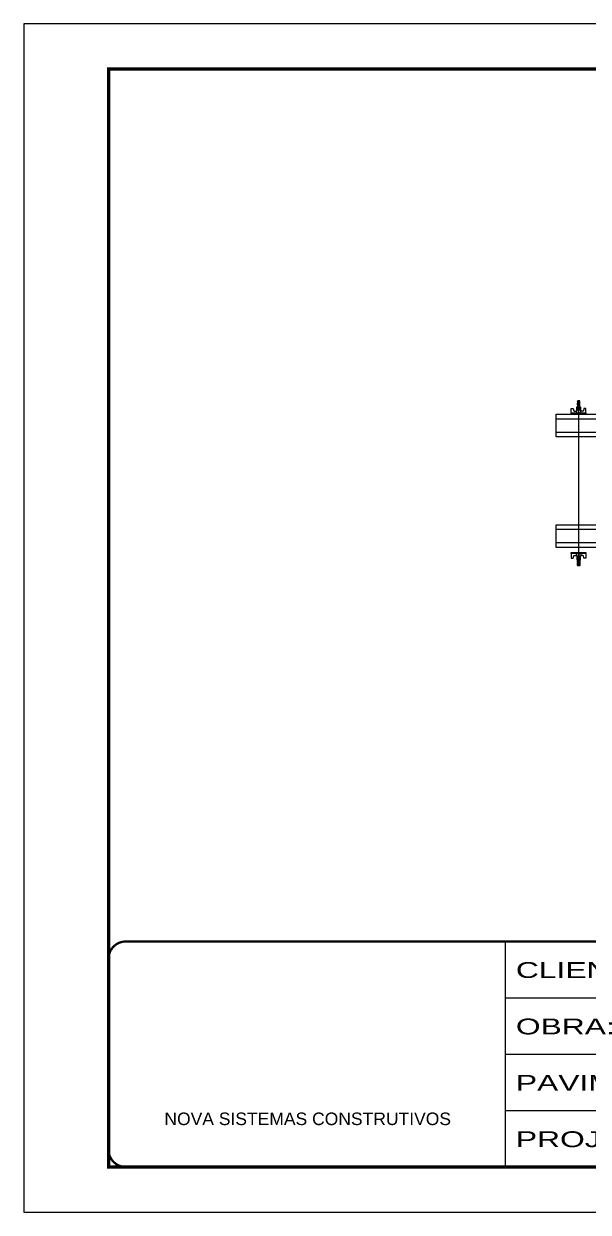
# Model space of a CAD drawing. Extents: x 28748 to 35002, y 14885 to 43501.
# Drawn here: x 30347 to 30845, y 26371 to 27421 of the extents above; entities that cross this region are included whole.
import ezdxf

# ---------------------------------------------------------------- set-up
doc = ezdxf.new("R2010")
doc.units = 0
doc.linetypes.add('CONTINUO', pattern=[0])
doc.linetypes.add('DASHED', pattern=[0.75, 0.5, -0.25])
for name, color, linetype, lineweight in [('Folhas', 255, 'Continuous', 9), ('Hachura', 251, 'Continuous', 9), ('Perfil Metálico', 224, 'Continuous', 18), ('SARRAFO DE PRESSAO', 251, 'DASHED', 9)]:
    doc.layers.add(name, color=color, linetype=linetype, lineweight=lineweight)
doc.styles.add('ARIAL', font='arial.ttf')
doc.styles.add('Tecnologia', font='')
doc.styles.get('Tecnologia').set_extended_font_data('Forgotten Futurist')

# ---------------------------------------------------------------- blocks, each defined once
blk = doc.blocks.new('9999999999')
at = {"color": 30, "linetype": 'CONTINUO'}
for p, q in [((98564.6, 34230.2), (98564.6, 34429.4)), ((98564.6, 34379.6), (99584, 34379.6)), ((98564.6, 34329.8), (99488, 34329.8)), ((98564.6, 34280), (99488, 34280))]:
    blk.add_line(p, q, dxfattribs=at)
at = {"color": 30, "linetype": 'CONTINUO', "const_width": 2}
blk.add_lwpolyline([(99584, 34230.2), (99584, 34414.4, 0.414214), (99569, 34429.4), (98229, 34429.4, 0.414214), (98214, 34414.4), (98214, 34245.2, 0.414214), (98229, 34230.2), (99584, 34230.2)], format="xyb", dxfattribs=at)
at = {"layer": 'Folhas'}
blk.add_lwpolyline([(98139, 34190.2), (99624, 34190.2), (99624, 35240.2), (98139, 35240.2)], close=True, dxfattribs=at)
at = {"layer": 'Folhas', "color": 30, "const_width": 3}
blk.add_lwpolyline([(98214, 34230.2), (99584, 34230.2), (99584, 35200.2), (98214, 35200.2)], close=True, dxfattribs=at)
at = {"color": 7, "linetype": 'Continuous', "ltscale": 5, "style": 'ARIAL'}
blk.add_text('NOVA SISTEMAS CONSTRUTIVOS', height=11.059, dxfattribs=at).set_placement((98263.2, 34267.2))
at = {"layer": 'Folhas', "color": 7, "style": 'Tecnologia', "width": 1.5}
for s, p in [('CLIENTE:', (98573.7, 34397.2)), ('OBRA:', (98573.7, 34347.3)), ('PAVIMENTO:', (98573.7, 34297.5)), ('PROJETO:', (98573.7, 34247.7))]:
    blk.add_text(s, height=14, dxfattribs=at).set_placement(p)
blk = doc.blocks.new('C')
at = {"layer": 'Hachura', "color": 0}
for p, q in [((0, 3.22), (0, -3.22)), ((0.45, 3.22), (0, 3.22)), ((0.46, 3.16), (0, 3.16)), ((0.46, 3.05), (0, 3.05)), ((0.46, 2.88), (0, 2.88)), ((0, 2.75), (0, -1.16)), ((0.46, 2.65), (0, 2.65)), ((0.46, 2.23), (0, 2.23)), ((0.46, 1.51), (0, 1.51)), ((0.39, 0.49), (0.17, 0.49)), ((0.45, -3.23), (0.45, 3.22)), ((0.45, 3.22), (2.58, 3.22)), ((1.74, 0.97), (0.45, 0.97)), ((1.45, 0.1), (0.45, 0.1)), ((1.35, 1.94), (1.35, 0.96)), ((2.58, 2.39), (1.47, 2.09)), ((1.74, -0.97), (1.74, 0.97)), ((1.74, 0.97), (1.74, 0.84)), ((1.74, 0.97), (1.74, 0.84)), ((1.74, 0.84), (3.35, 0.84)), ((3.35, 0.45), (1.74, 0.45)), ((2.58, 3.22), (2.58, 2.39)), ((3.32, 0.84), (3.32, -0.84)), ((3.35, 0.84), (3.35, -0.84)), ((3.68, 0.45), (3.35, 0.45)), ((3.84, -0.52), (3.35, 0.45)), ((3.35, 0.06), (3.67, -0.57)), ((3.68, 0.45), (4.16, -0.52)), ((3.72, 0.5), (4.25, -0.57)), ((4.37, -0.55), (3.83, 0.53)), ((4.15, 0.45), (3.93, 0.45)), ((4.42, -0.52), (3.93, 0.45)), ((4.15, 0.45), (4.26, 0.45)), ((4.26, 0.45), (4.74, -0.52)), ((4.3, 0.5), (4.83, -0.57)), ((4.95, -0.55), (4.41, 0.53)), ((4.51, 0.45), (4.84, 0.45)), ((5, -0.52), (4.51, 0.45)), ((4.84, 0.45), (5.32, -0.52)), ((4.88, 0.5), (5.41, -0.57)), ((5.53, -0.55), (4.99, 0.53)), ((5.58, -0.52), (5.09, 0.45)), ((5.42, 0.45), (5.09, 0.45)), ((5.58, -0.52), (5.09, 0.45)), ((5.42, 0.45), (5.74, -0.19)), ((5.46, 0.5), (5.74, -0.07)), ((5.74, 0.19), (5.57, 0.53)), ((5.74, 0.32), (5.68, 0.45)), ((5.68, 0.45), (5.74, 0.45)), ((5.74, 0.45), (5.9, 0.29)), ((5.74, 0.45), (5.74, -0.52)), ((5.9, -0.36), (5.9, 0.29)), ((0.45, 0), (0, 0)), ((0.46, -1.52), (0, -1.52)), ((0.46, -2.23), (0, -2.23)), ((0.46, -2.65), (0, -2.65)), ((0.46, -2.88), (0, -2.88)), ((0.46, -3.05), (0, -3.05)), ((0.46, -3.16), (0, -3.16)), ((0, -3.22), (2.57, -3.22)), ((0.08, -0.48), (0.29, -0.48)), ((0.29, -0.48), (0.4, -0.48)), ((0.45, 0), (0.45, -0.97)), ((0.45, -0.16), (1.45, -0.16)), ((0.45, -0.65), (0.45, -0.32)), ((0.45, -3.23), (0.45, -0.65)), ((0.45, -0.97), (1.74, -0.97)), ((1.35, -1.94), (1.35, -0.97)), ((2.58, -2.39), (1.47, -2.1)), ((3.35, -0.32), (1.74, -0.32)), ((3.35, -0.84), (1.74, -0.84)), ((2.58, -3.23), (2.58, -2.39)), ((3.35, -0.07), (3.58, -0.52)), ((3.35, -0.52), (3.58, -0.52)), ((3.84, -0.52), (4.16, -0.52)), ((4.42, -0.52), (4.74, -0.52)), ((4.63, -0.52), (4.74, -0.52)), ((5, -0.52), (5.32, -0.52)), ((5.58, -0.52), (5.74, -0.52)), ((5.74, -0.52), (5.9, -0.36)), ((5.74, -0.52), (5.74, -0.52))]:
    blk.add_line(p, q, dxfattribs=at)
for centre, radius, start, end in [((1.52, 1.94), 0.161, 104.7436, 180), ((1.44, -0.03), 0.129, 272.695, 87.305), ((3.81, 0.39), 0.143, 25.5688, 154.4312), ((4.39, 0.39), 0.143, 25.5688, 154.4312), ((4.97, 0.39), 0.143, 25.5688, 154.4312), ((5.55, 0.39), 0.143, 25.5688, 154.4312), ((0.17, -0.37), 0.174, 221.744, 317.8592), ((1.52, -1.94), 0.161, 180, 255.2564), ((3.71, -0.4), 0.174, 222.1408, 318.256), ((4.29, -0.4), 0.174, 222.1408, 318.256), ((4.87, -0.4), 0.174, 222.1408, 318.256), ((5.45, -0.4), 0.174, 222.1408, 318.256), ((5.61, -0.4), 0.174, 317.8592, 318.256)]:
    blk.add_arc(centre, radius, start, end, dxfattribs=at)

msp = doc.modelspace()

# ---------------------------------------------------------------- linework, layer by layer
at = {"layer": 'Hachura'}
msp.add_line((30836.96, 27086.5), (30836.97, 26946.7), dxfattribs=at)
at = {"layer": 'Perfil Metálico'}
for points in [[(30817.11, 27055.7), (30817.11, 27075.7), (31361.37, 27075.7), (31361.37, 27055.7)], [(31361.37, 27071.7), (31361.37, 27059.7), (30817.11, 27059.7), (30817.11, 27071.7)], [(30817.11, 26958.1), (30817.11, 26978.1), (31223.45, 26978.1), (31223.45, 26958.1)], [(31223.45, 26974.1), (31223.45, 26962.1), (30817.11, 26962.1), (30817.11, 26974.1)]]:
    msp.add_lwpolyline(points, close=True, dxfattribs=at)

# ---------------------------------------------------------------- block references
at = {"layer": 'Hachura', "linetype": 'Continuous', "yscale": 2, "zscale": 2}
for p, xscale, rotation in [((30836.96, 27075.7), 2, 90.00000000000001), ((30836.96, 26953.7), -2, 90)]:
    msp.add_blockref('C', p, dxfattribs=dict(at, xscale=xscale, rotation=rotation))
at = {"layer": 'SARRAFO DE PRESSAO', "color": 6, "linetype": 'ByBlock'}
msp.add_blockref('9999999999', (-67792.14, -7819.51), dxfattribs=at)

doc.saveas('drawing.dxf')
